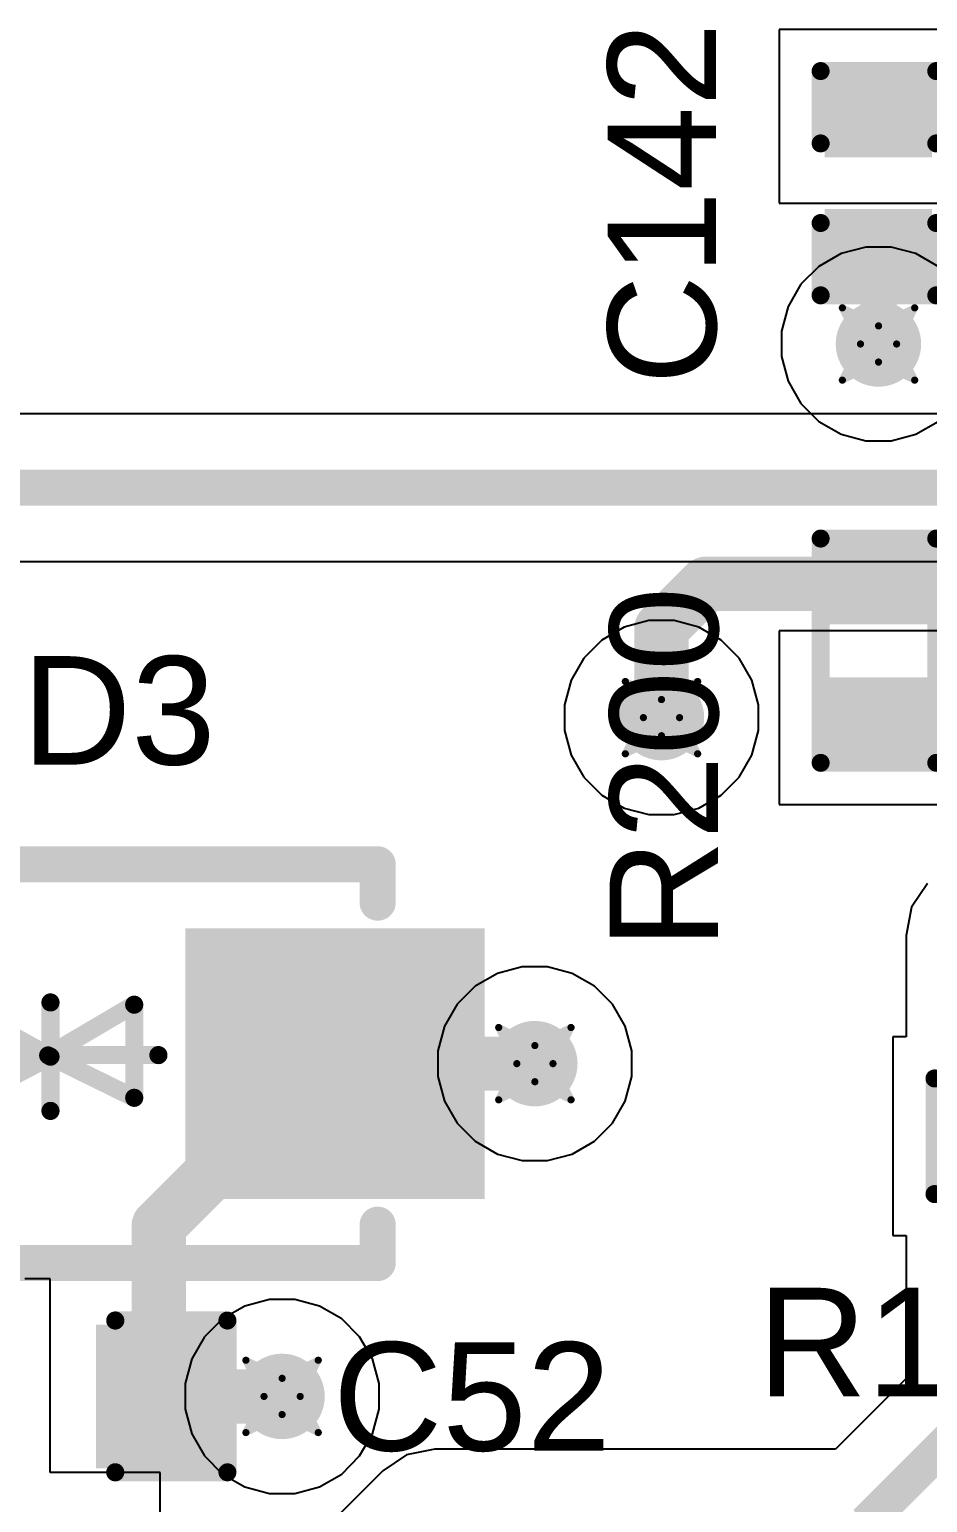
# Model space of a CAD drawing. Header units: inches. Extents: x -36 to 349, y -11 to 240.
# Drawn here: x 33.19 to 39.49, y 92.09 to 102.44 of the extents above; entities that cross this region are included whole.
import ezdxf

# ---------------------------------------------------------------- set-up
doc = ezdxf.new("R2010")
doc.units = ezdxf.units.IN
for name, color, linetype in [('Bottom Layer', 5, 'Continuous'), ('Drill Drawing', 1, 'Continuous'), ('Layer 1', 16, 'Continuous'), ('Layer 2', 76, 'Continuous'), ('Top Layer', 1, 'Continuous'), ('Top Overlay', 2, 'Continuous'), ('Top Paste', 8, 'Continuous'), ('Top Solder', 216, 'Continuous'), ('Via Holes', 16, 'Continuous')]:
    doc.layers.add(name, color=color, linetype=linetype)
doc.styles.add('Arial', font='', dxfattribs={"height": 0.2})
doc.styles.get('Arial').set_extended_font_data('Arial')

# ---------------------------------------------------------------- blocks, each defined once
blk = doc.blocks.new('R___0402_20')
at = {"layer": 'Top Layer'}
for points in [[(-0.699, -0.318), (-0.699, 0.318), (-0.241, 0.318), (-0.241, -0.318)], [(0.241, -0.318), (0.241, 0.318), (0.699, 0.318), (0.699, -0.318)]]:
    blk.add_hatch(color=1, dxfattribs=at).paths.add_polyline_path(points)
at = {"layer": 'Top Paste'}
for points in [[(-0.699, -0.318), (-0.699, 0.318), (-0.241, 0.318), (-0.241, -0.318)], [(0.241, -0.318), (0.241, 0.318), (0.699, 0.318), (0.699, -0.318)]]:
    blk.add_hatch(color=8, dxfattribs=at).paths.add_polyline_path(points)
at = {"layer": 'Top Solder'}
for points in [[(-0.754, -0.373), (-0.754, 0.373), (-0.186, 0.373), (-0.186, -0.373)], [(0.186, -0.373), (0.186, 0.373), (0.754, 0.373), (0.754, -0.373)]]:
    blk.add_hatch(color=216, dxfattribs=at).paths.add_polyline_path(points)
at = {"layer": 'Top Overlay'}
for points in [[(-0.787, 0.406, 0.127, 0.127, 0), (0.787, 0.406, 0.127, 0.127, 0)], [(-0.787, -0.406, 0.127, 0.127, 0), (-0.787, 0.406, 0.127, 0.127, 0)], [(0.787, -0.406, 0.127, 0.127, 0), (0.787, 0.406, 0.127, 0.127, 0)], [(-0.787, -0.406, 0.127, 0.127, 0), (0.787, -0.406, 0.127, 0.127, 0)], [(-0.813, -0.432, 0.00323, 0.00323, 0), (0.813, -0.432, 0.00323, 0.00323, 0)]]:
    blk.add_lwpolyline(points, format="xyseb", dxfattribs=at)
for points in [[(-0.819, 0.406, 0.0635, 0.0635, 1), (-0.756, 0.406, 0.0635, 0.0635, 1)], [(-0.819, 0.406, 0.0635, 0.0635, 1), (-0.756, 0.406, 0.0635, 0.0635, 1)], [(0.756, 0.406, 0.0635, 0.0635, 1), (0.819, 0.406, 0.0635, 0.0635, 1)], [(0.756, 0.406, 0.0635, 0.0635, 1), (0.819, 0.406, 0.0635, 0.0635, 1)], [(-0.819, -0.406, 0.0635, 0.0635, 1), (-0.756, -0.406, 0.0635, 0.0635, 1)], [(-0.819, -0.406, 0.0635, 0.0635, 1), (-0.756, -0.406, 0.0635, 0.0635, 1)], [(0.756, -0.406, 0.0635, 0.0635, 1), (0.819, -0.406, 0.0635, 0.0635, 1)], [(0.756, -0.406, 0.0635, 0.0635, 1), (0.819, -0.406, 0.0635, 0.0635, 1)], [(-0.814, -0.432, 0.00161, 0.00161, 1), (-0.812, -0.432, 0.00161, 0.00161, 1)], [(0.812, -0.432, 0.00161, 0.00161, 1), (0.814, -0.432, 0.00161, 0.00161, 1)]]:
    blk.add_lwpolyline(points, format="xyseb", close=True, dxfattribs=at)
blk = doc.blocks.new('SMA_B__D___________133')
at = {"layer": 'Top Layer'}
for points in [[(-3, 0.9), (-1, 0.9), (-1, -0.9), (-3, -0.9)], [(1, 0.9), (3, 0.9), (3, -0.9), (1, -0.9)]]:
    blk.add_hatch(color=1, dxfattribs=at).paths.add_polyline_path(points)
at = {"layer": 'Top Paste'}
for points in [[(-3, 0.9), (-1, 0.9), (-1, -0.9), (-3, -0.9)], [(1, 0.9), (3, 0.9), (3, -0.9), (1, -0.9)]]:
    blk.add_hatch(color=8, dxfattribs=at).paths.add_polyline_path(points)
at = {"layer": 'Top Solder'}
for points in [[(-3.051, 0.951), (-0.949, 0.951), (-0.949, -0.951), (-3.051, -0.951)], [(0.949, 0.951), (3.051, 0.951), (3.051, -0.951), (0.949, -0.951)]]:
    blk.add_hatch(color=216, dxfattribs=at).paths.add_polyline_path(points)
at = {"layer": 'Top Overlay'}
for points in [[(-2.3, 1.4, 0.254, 0.254, 0), (-2.3, 1.131, 0.254, 0.254, 0)], [(2.3, 1.4, 0.254, 0.254, 0), (-2.3, 1.4, 0.254, 0.254, 0)], [(2.3, 1.4, 0.254, 0.254, 0), (2.3, 1.131, 0.254, 0.254, 0)], [(-0.002, 0.332, 0.127, 0.127, 0), (-0.002, -0.049, 0.127, 0.127, 0)], [(0.57, 0.25, 0.127, 0.127, 0), (-0.002, -0.049, 0.127, 0.127, 0)], [(0.57, 0.25, 0.127, 0.127, 0), (0.57, -0.35, 0.127, 0.127, 0)], [(-0.59, 0.24, 0.127, 0.127, 0), (-0.59, -0.414, 0.127, 0.127, 0)], [(-0.002, -0.049, 0.127, 0.127, 0), (-0.59, 0.24, 0.127, 0.127, 0)], [(0.73, -0.06, 0.127, 0.127, 0), (-0.76, -0.06, 0.127, 0.127, 0)], [(0.015, -0.058, 0.127, 0.127, 0), (-0.59, -0.414, 0.127, 0.127, 0)], [(-0.002, -0.049, 0.127, 0.127, 0), (-0.002, -0.43, 0.127, 0.127, 0)], [(0.54, -0.35, 0.127, 0.127, 0), (0.015, -0.058, 0.127, 0.127, 0)], [(-2.3, -1.131, 0.254, 0.254, 0), (-2.3, -1.4, 0.254, 0.254, 0)], [(2.3, -1.131, 0.254, 0.254, 0), (2.3, -1.4, 0.254, 0.254, 0)], [(2.3, -1.4, 0.254, 0.254, 0), (-2.3, -1.4, 0.254, 0.254, 0)]]:
    blk.add_lwpolyline(points, format="xyseb", dxfattribs=at)
for points in [[(-2.363, 1.4, 0.127, 0.127, 1), (-2.236, 1.4, 0.127, 0.127, 1)], [(-2.363, 1.4, 0.127, 0.127, 1), (-2.236, 1.4, 0.127, 0.127, 1)], [(2.237, 1.4, 0.127, 0.127, 1), (2.364, 1.4, 0.127, 0.127, 1)], [(2.237, 1.4, 0.127, 0.127, 1), (2.364, 1.4, 0.127, 0.127, 1)], [(-2.363, 1.131, 0.127, 0.127, 1), (-2.236, 1.131, 0.127, 0.127, 1)], [(2.237, 1.131, 0.127, 0.127, 1), (2.364, 1.131, 0.127, 0.127, 1)], [(-0.034, 0.332, 0.0635, 0.0635, 1), (0.03, 0.332, 0.0635, 0.0635, 1)], [(0.538, 0.25, 0.0635, 0.0635, 1), (0.602, 0.25, 0.0635, 0.0635, 1)], [(0.538, 0.25, 0.0635, 0.0635, 1), (0.602, 0.25, 0.0635, 0.0635, 1)], [(-0.622, 0.24, 0.0635, 0.0635, 1), (-0.558, 0.24, 0.0635, 0.0635, 1)], [(-0.622, 0.24, 0.0635, 0.0635, 1), (-0.558, 0.24, 0.0635, 0.0635, 1)], [(-0.792, -0.06, 0.0635, 0.0635, 1), (-0.728, -0.06, 0.0635, 0.0635, 1)], [(-0.034, -0.049, 0.0635, 0.0635, 1), (0.03, -0.049, 0.0635, 0.0635, 1)], [(-0.034, -0.049, 0.0635, 0.0635, 1), (0.03, -0.049, 0.0635, 0.0635, 1)], [(-0.034, -0.049, 0.0635, 0.0635, 1), (0.03, -0.049, 0.0635, 0.0635, 1)], [(-0.034, -0.049, 0.0635, 0.0635, 1), (0.03, -0.049, 0.0635, 0.0635, 1)], [(-0.017, -0.058, 0.0635, 0.0635, 1), (0.046, -0.058, 0.0635, 0.0635, 1)], [(-0.017, -0.058, 0.0635, 0.0635, 1), (0.046, -0.058, 0.0635, 0.0635, 1)], [(0.698, -0.06, 0.0635, 0.0635, 1), (0.762, -0.06, 0.0635, 0.0635, 1)], [(0.508, -0.35, 0.0635, 0.0635, 1), (0.572, -0.35, 0.0635, 0.0635, 1)], [(0.538, -0.35, 0.0635, 0.0635, 1), (0.602, -0.35, 0.0635, 0.0635, 1)], [(-0.622, -0.414, 0.0635, 0.0635, 1), (-0.558, -0.414, 0.0635, 0.0635, 1)], [(-0.622, -0.414, 0.0635, 0.0635, 1), (-0.558, -0.414, 0.0635, 0.0635, 1)], [(-0.034, -0.43, 0.0635, 0.0635, 1), (0.03, -0.43, 0.0635, 0.0635, 1)], [(-2.363, -1.131, 0.127, 0.127, 1), (-2.236, -1.131, 0.127, 0.127, 1)], [(2.237, -1.131, 0.127, 0.127, 1), (2.364, -1.131, 0.127, 0.127, 1)], [(-2.363, -1.4, 0.127, 0.127, 1), (-2.236, -1.4, 0.127, 0.127, 1)], [(-2.363, -1.4, 0.127, 0.127, 1), (-2.236, -1.4, 0.127, 0.127, 1)], [(2.237, -1.4, 0.127, 0.127, 1), (2.364, -1.4, 0.127, 0.127, 1)], [(2.237, -1.4, 0.127, 0.127, 1), (2.364, -1.4, 0.127, 0.127, 1)]]:
    blk.add_lwpolyline(points, format="xyseb", close=True, dxfattribs=at)
blk = doc.blocks.new('C___0603_135')
at = {"layer": 'Top Layer'}
for points in [[(-0.381, 0.445), (-0.381, -0.445), (-1.143, -0.445), (-1.143, 0.445)], [(1.143, 0.445), (1.143, -0.445), (0.381, -0.445), (0.381, 0.445)]]:
    blk.add_hatch(color=1, dxfattribs=at).paths.add_polyline_path(points)
at = {"layer": 'Top Paste'}
for points in [[(-0.381, 0.445), (-0.381, -0.445), (-1.143, -0.445), (-1.143, 0.445)], [(1.143, 0.445), (1.143, -0.445), (0.381, -0.445), (0.381, 0.445)]]:
    blk.add_hatch(color=8, dxfattribs=at).paths.add_polyline_path(points)
at = {"layer": 'Top Solder'}
for points in [[(-0.321, 0.504), (-0.321, -0.504), (-1.203, -0.504), (-1.203, 0.504)], [(1.203, 0.504), (1.203, -0.504), (0.321, -0.504), (0.321, 0.504)]]:
    blk.add_hatch(color=216, dxfattribs=at).paths.add_polyline_path(points)
at = {"layer": 'Top Overlay'}
for points in [[(-1.245, 0.533, 0.127, 0.127, 0), (-1.245, -0.533, 0.127, 0.127, 0)], [(-0.457, 0.533, 0.127, 0.127, 0), (-1.245, 0.533, 0.127, 0.127, 0)], [(1.245, 0.533, 0.127, 0.127, 0), (0.457, 0.533, 0.127, 0.127, 0)], [(1.245, 0.533, 0.127, 0.127, 0), (1.245, -0.533, 0.127, 0.127, 0)], [(-0.457, -0.533, 0.127, 0.127, 0), (-1.245, -0.533, 0.127, 0.127, 0)], [(1.245, -0.533, 0.127, 0.127, 0), (0.457, -0.533, 0.127, 0.127, 0)]]:
    blk.add_lwpolyline(points, format="xyseb", dxfattribs=at)
for points in [[(-1.276, 0.533, 0.0635, 0.0635, 1), (-1.213, 0.533, 0.0635, 0.0635, 1)], [(-1.276, 0.533, 0.0635, 0.0635, 1), (-1.213, 0.533, 0.0635, 0.0635, 1)], [(-0.489, 0.533, 0.0635, 0.0635, 1), (-0.425, 0.533, 0.0635, 0.0635, 1)], [(0.425, 0.533, 0.0635, 0.0635, 1), (0.489, 0.533, 0.0635, 0.0635, 1)], [(1.213, 0.533, 0.0635, 0.0635, 1), (1.276, 0.533, 0.0635, 0.0635, 1)], [(1.213, 0.533, 0.0635, 0.0635, 1), (1.276, 0.533, 0.0635, 0.0635, 1)], [(-1.276, -0.533, 0.0635, 0.0635, 1), (-1.213, -0.533, 0.0635, 0.0635, 1)], [(-1.276, -0.533, 0.0635, 0.0635, 1), (-1.213, -0.533, 0.0635, 0.0635, 1)], [(-0.489, -0.533, 0.0635, 0.0635, 1), (-0.425, -0.533, 0.0635, 0.0635, 1)], [(0.425, -0.533, 0.0635, 0.0635, 1), (0.489, -0.533, 0.0635, 0.0635, 1)], [(1.213, -0.533, 0.0635, 0.0635, 1), (1.276, -0.533, 0.0635, 0.0635, 1)], [(1.213, -0.533, 0.0635, 0.0635, 1), (1.276, -0.533, 0.0635, 0.0635, 1)]]:
    blk.add_lwpolyline(points, format="xyseb", close=True, dxfattribs=at)
blk = doc.blocks.new('R___0402_193')
at = {"layer": 'Top Layer'}
for points in [[(-0.698, -0.317), (-0.698, 0.318), (-0.241, 0.318), (-0.241, -0.317)], [(0.241, -0.317), (0.241, 0.318), (0.699, 0.318), (0.699, -0.317)]]:
    blk.add_hatch(color=1, dxfattribs=at).paths.add_polyline_path(points)
at = {"layer": 'Top Paste'}
for points in [[(-0.698, -0.317), (-0.698, 0.318), (-0.241, 0.318), (-0.241, -0.317)], [(0.241, -0.317), (0.241, 0.318), (0.699, 0.318), (0.699, -0.317)]]:
    blk.add_hatch(color=8, dxfattribs=at).paths.add_polyline_path(points)
at = {"layer": 'Top Solder'}
for points in [[(-0.753, -0.372), (-0.753, 0.373), (-0.186, 0.373), (-0.186, -0.372)], [(0.186, -0.372), (0.186, 0.373), (0.754, 0.373), (0.754, -0.372)]]:
    blk.add_hatch(color=216, dxfattribs=at).paths.add_polyline_path(points)
at = {"layer": 'Top Overlay'}
for points in [[(-0.787, 0.406, 0.127, 0.127, 0), (-0.787, -0.406, 0.127, 0.127, 0)], [(-0.787, 0.406, 0.127, 0.127, 0), (0.787, 0.406, 0.127, 0.127, 0)], [(0.787, 0.406, 0.127, 0.127, 0), (0.787, -0.406, 0.127, 0.127, 0)], [(-0.787, -0.406, 0.127, 0.127, 0), (0.787, -0.406, 0.127, 0.127, 0)], [(-0.813, -0.432, 0.00323, 0.00323, 0), (0.813, -0.432, 0.00323, 0.00323, 0)]]:
    blk.add_lwpolyline(points, format="xyseb", dxfattribs=at)
for points in [[(-0.819, 0.406, 0.0635, 0.0635, 1), (-0.756, 0.406, 0.0635, 0.0635, 1)], [(-0.819, 0.406, 0.0635, 0.0635, 1), (-0.756, 0.406, 0.0635, 0.0635, 1)], [(0.756, 0.406, 0.0635, 0.0635, 1), (0.819, 0.406, 0.0635, 0.0635, 1)], [(0.756, 0.406, 0.0635, 0.0635, 1), (0.819, 0.406, 0.0635, 0.0635, 1)], [(-0.819, -0.406, 0.0635, 0.0635, 1), (-0.756, -0.406, 0.0635, 0.0635, 1)], [(-0.819, -0.406, 0.0635, 0.0635, 1), (-0.756, -0.406, 0.0635, 0.0635, 1)], [(0.756, -0.406, 0.0635, 0.0635, 1), (0.819, -0.406, 0.0635, 0.0635, 1)], [(0.756, -0.406, 0.0635, 0.0635, 1), (0.819, -0.406, 0.0635, 0.0635, 1)], [(-0.814, -0.432, 0.00161, 0.00161, 1), (-0.812, -0.432, 0.00161, 0.00161, 1)], [(0.812, -0.432, 0.00161, 0.00161, 1), (0.814, -0.432, 0.00161, 0.00161, 1)]]:
    blk.add_lwpolyline(points, format="xyseb", close=True, dxfattribs=at)
blk = doc.blocks.new('C___0402_403')
at = {"layer": 'Top Layer'}
for points in [[(-0.698, -0.317), (-0.698, 0.318), (-0.241, 0.318), (-0.241, -0.317)], [(0.241, -0.317), (0.241, 0.318), (0.699, 0.318), (0.699, -0.317)]]:
    blk.add_hatch(color=1, dxfattribs=at).paths.add_polyline_path(points)
at = {"layer": 'Top Paste'}
for points in [[(-0.698, -0.317), (-0.698, 0.318), (-0.241, 0.318), (-0.241, -0.317)], [(0.241, -0.317), (0.241, 0.318), (0.699, 0.318), (0.699, -0.317)]]:
    blk.add_hatch(color=8, dxfattribs=at).paths.add_polyline_path(points)
at = {"layer": 'Top Solder'}
for points in [[(-0.758, -0.377), (-0.758, 0.378), (-0.181, 0.378), (-0.181, -0.377)], [(0.181, -0.377), (0.181, 0.378), (0.759, 0.378), (0.759, -0.377)]]:
    blk.add_hatch(color=216, dxfattribs=at).paths.add_polyline_path(points)
at = {"layer": 'Top Overlay'}
for points in [[(-0.787, 0.406, 0.127, 0.127, 0), (-0.279, 0.406, 0.127, 0.127, 0)], [(-0.787, 0.406, 0.127, 0.127, 0), (-0.787, -0.406, 0.127, 0.127, 0)], [(0.279, 0.406, 0.127, 0.127, 0), (0.787, 0.406, 0.127, 0.127, 0)], [(0.787, 0.406, 0.127, 0.127, 0), (0.787, -0.406, 0.127, 0.127, 0)], [(-0.787, -0.406, 0.127, 0.127, 0), (-0.279, -0.406, 0.127, 0.127, 0)], [(0.279, -0.406, 0.127, 0.127, 0), (0.787, -0.406, 0.127, 0.127, 0)]]:
    blk.add_lwpolyline(points, format="xyseb", dxfattribs=at)
for points in [[(-0.819, 0.406, 0.0635, 0.0635, 1), (-0.756, 0.406, 0.0635, 0.0635, 1)], [(-0.819, 0.406, 0.0635, 0.0635, 1), (-0.756, 0.406, 0.0635, 0.0635, 1)], [(-0.311, 0.406, 0.0635, 0.0635, 1), (-0.248, 0.406, 0.0635, 0.0635, 1)], [(0.248, 0.406, 0.0635, 0.0635, 1), (0.311, 0.406, 0.0635, 0.0635, 1)], [(0.756, 0.406, 0.0635, 0.0635, 1), (0.819, 0.406, 0.0635, 0.0635, 1)], [(0.756, 0.406, 0.0635, 0.0635, 1), (0.819, 0.406, 0.0635, 0.0635, 1)], [(-0.819, -0.406, 0.0635, 0.0635, 1), (-0.756, -0.406, 0.0635, 0.0635, 1)], [(-0.819, -0.406, 0.0635, 0.0635, 1), (-0.756, -0.406, 0.0635, 0.0635, 1)], [(-0.311, -0.406, 0.0635, 0.0635, 1), (-0.248, -0.406, 0.0635, 0.0635, 1)], [(0.248, -0.406, 0.0635, 0.0635, 1), (0.311, -0.406, 0.0635, 0.0635, 1)], [(0.756, -0.406, 0.0635, 0.0635, 1), (0.819, -0.406, 0.0635, 0.0635, 1)], [(0.756, -0.406, 0.0635, 0.0635, 1), (0.819, -0.406, 0.0635, 0.0635, 1)]]:
    blk.add_lwpolyline(points, format="xyseb", close=True, dxfattribs=at)

msp = doc.modelspace()

# ---------------------------------------------------------------- hatches: boundary and pattern name
at = {"layer": 'Bottom Layer'}
h = msp.add_hatch(color=5, dxfattribs=at)
edge = h.paths.add_edge_path()
edge.add_arc((39.15, 100.228), 0.3, 0, 360)
h = msp.add_hatch(color=5, dxfattribs=at)
edge = h.paths.add_edge_path()
edge.add_arc((37.626, 97.604), 0.3, 0, 360)
h = msp.add_hatch(color=5, dxfattribs=at)
edge = h.paths.add_edge_path()
edge.add_arc((36.737, 95.174), 0.3, 0, 360)
h = msp.add_hatch(color=5, dxfattribs=at)
edge = h.paths.add_edge_path()
edge.add_arc((34.962, 92.837), 0.3, 0, 360)
at = {"layer": 'Layer 1'}
h = msp.add_hatch(color=16, dxfattribs=at)
edge = h.paths.add_edge_path()
edge.add_arc((39.15, 100.228), 0.3, 0, 360)
h = msp.add_hatch(color=16, dxfattribs=at)
edge = h.paths.add_edge_path()
edge.add_arc((37.626, 97.604), 0.3, 0, 360)
h = msp.add_hatch(color=16, dxfattribs=at)
edge = h.paths.add_edge_path()
edge.add_arc((36.737, 95.174), 0.3, 0, 360)
h = msp.add_hatch(color=16, dxfattribs=at)
edge = h.paths.add_edge_path()
edge.add_arc((34.962, 92.837), 0.3, 0, 360)
at = {"layer": 'Layer 2'}
h = msp.add_hatch(color=76, dxfattribs=at)
edge = h.paths.add_edge_path()
edge.add_arc((39.15, 100.228), 0.3, 0, 360)
h = msp.add_hatch(color=76, dxfattribs=at)
edge = h.paths.add_edge_path()
edge.add_arc((37.626, 97.604), 0.3, 0, 360)
h = msp.add_hatch(color=76, dxfattribs=at)
edge = h.paths.add_edge_path()
edge.add_arc((36.737, 95.174), 0.3, 0, 360)
h = msp.add_hatch(color=76, dxfattribs=at)
edge = h.paths.add_edge_path()
edge.add_arc((34.962, 92.837), 0.3, 0, 360)
at = {"layer": 'Top Layer'}
h = msp.add_hatch(color=1, dxfattribs=at)
edge = h.paths.add_edge_path()
edge.add_arc((39.15, 100.228), 0.3, 0, 360)
h = msp.add_hatch(color=1, dxfattribs=at)
edge = h.paths.add_edge_path()
edge.add_arc((37.626, 97.604), 0.3, 0, 360)
h = msp.add_hatch(color=1, dxfattribs=at)
edge = h.paths.add_edge_path()
edge.add_arc((36.737, 95.174), 0.3, 0, 360)
h = msp.add_hatch(color=1, dxfattribs=at)
edge = h.paths.add_edge_path()
edge.add_arc((34.962, 92.837), 0.3, 0, 360)
at = {"layer": 'Via Holes'}
h = msp.add_hatch(color=7, dxfattribs=at)
edge = h.paths.add_edge_path()
edge.add_arc((39.15, 100.228), 0.15, 0, 360)
h = msp.add_hatch(color=7, dxfattribs=at)
edge = h.paths.add_edge_path()
edge.add_arc((37.626, 97.604), 0.15, 0, 360)
h = msp.add_hatch(color=7, dxfattribs=at)
edge = h.paths.add_edge_path()
edge.add_arc((36.737, 95.174), 0.15, 0, 360)
h = msp.add_hatch(color=7, dxfattribs=at)
edge = h.paths.add_edge_path()
edge.add_arc((34.962, 92.837), 0.15, 0, 360)

# ---------------------------------------------------------------- linework, layer by layer
at = {"layer": 'Drill Drawing'}
for points in [[(38.896, 100.482, 0.0508, 0.0508, 0), (39.15, 100.355, 0.0508, 0.0508, 0)], [(38.896, 100.482, 0.0508, 0.0508, 0), (39.023, 100.228, 0.0508, 0.0508, 0)], [(39.15, 100.355, 0.0508, 0.0508, 0), (39.404, 100.482, 0.0508, 0.0508, 0)], [(39.277, 100.228, 0.0508, 0.0508, 0), (39.404, 100.482, 0.0508, 0.0508, 0)], [(38.896, 99.974, 0.0508, 0.0508, 0), (39.023, 100.228, 0.0508, 0.0508, 0)], [(39.277, 100.228, 0.0508, 0.0508, 0), (39.404, 99.974, 0.0508, 0.0508, 0)], [(38.896, 99.974, 0.0508, 0.0508, 0), (39.15, 100.101, 0.0508, 0.0508, 0)], [(39.15, 100.101, 0.0508, 0.0508, 0), (39.404, 99.974, 0.0508, 0.0508, 0)], [(37.372, 97.858, 0.0508, 0.0508, 0), (37.626, 97.731, 0.0508, 0.0508, 0)], [(37.372, 97.858, 0.0508, 0.0508, 0), (37.499, 97.604, 0.0508, 0.0508, 0)], [(37.626, 97.731, 0.0508, 0.0508, 0), (37.88, 97.858, 0.0508, 0.0508, 0)], [(37.753, 97.604, 0.0508, 0.0508, 0), (37.88, 97.858, 0.0508, 0.0508, 0)], [(37.372, 97.35, 0.0508, 0.0508, 0), (37.499, 97.604, 0.0508, 0.0508, 0)], [(37.753, 97.604, 0.0508, 0.0508, 0), (37.88, 97.35, 0.0508, 0.0508, 0)], [(37.372, 97.35, 0.0508, 0.0508, 0), (37.626, 97.477, 0.0508, 0.0508, 0)], [(37.626, 97.477, 0.0508, 0.0508, 0), (37.88, 97.35, 0.0508, 0.0508, 0)], [(36.483, 95.428, 0.0508, 0.0508, 0), (36.737, 95.301, 0.0508, 0.0508, 0)], [(36.483, 95.428, 0.0508, 0.0508, 0), (36.61, 95.174, 0.0508, 0.0508, 0)], [(36.737, 95.301, 0.0508, 0.0508, 0), (36.991, 95.428, 0.0508, 0.0508, 0)], [(36.864, 95.174, 0.0508, 0.0508, 0), (36.991, 95.428, 0.0508, 0.0508, 0)], [(36.483, 94.92, 0.0508, 0.0508, 0), (36.61, 95.174, 0.0508, 0.0508, 0)], [(36.864, 95.174, 0.0508, 0.0508, 0), (36.991, 94.92, 0.0508, 0.0508, 0)], [(36.483, 94.92, 0.0508, 0.0508, 0), (36.737, 95.047, 0.0508, 0.0508, 0)], [(36.737, 95.047, 0.0508, 0.0508, 0), (36.991, 94.92, 0.0508, 0.0508, 0)], [(34.708, 93.091, 0.0508, 0.0508, 0), (34.962, 92.964, 0.0508, 0.0508, 0)], [(34.708, 93.091, 0.0508, 0.0508, 0), (34.835, 92.837, 0.0508, 0.0508, 0)], [(34.962, 92.964, 0.0508, 0.0508, 0), (35.216, 93.091, 0.0508, 0.0508, 0)], [(35.089, 92.837, 0.0508, 0.0508, 0), (35.216, 93.091, 0.0508, 0.0508, 0)], [(34.708, 92.583, 0.0508, 0.0508, 0), (34.835, 92.837, 0.0508, 0.0508, 0)], [(35.089, 92.837, 0.0508, 0.0508, 0), (35.216, 92.583, 0.0508, 0.0508, 0)], [(34.708, 92.583, 0.0508, 0.0508, 0), (34.962, 92.71, 0.0508, 0.0508, 0)], [(34.962, 92.71, 0.0508, 0.0508, 0), (35.216, 92.583, 0.0508, 0.0508, 0)]]:
    msp.add_lwpolyline(points, format="xyseb", dxfattribs=at)
for points in [[(38.884, 100.482, 0.0254, 0.0254, 1), (38.909, 100.482, 0.0254, 0.0254, 1)], [(38.884, 100.482, 0.0254, 0.0254, 1), (38.909, 100.482, 0.0254, 0.0254, 1)], [(39.392, 100.482, 0.0254, 0.0254, 1), (39.417, 100.482, 0.0254, 0.0254, 1)], [(39.392, 100.482, 0.0254, 0.0254, 1), (39.417, 100.482, 0.0254, 0.0254, 1)], [(39.138, 100.355, 0.0254, 0.0254, 1), (39.163, 100.355, 0.0254, 0.0254, 1)], [(39.138, 100.355, 0.0254, 0.0254, 1), (39.163, 100.355, 0.0254, 0.0254, 1)], [(39.011, 100.228, 0.0254, 0.0254, 1), (39.036, 100.228, 0.0254, 0.0254, 1)], [(39.011, 100.228, 0.0254, 0.0254, 1), (39.036, 100.228, 0.0254, 0.0254, 1)], [(39.265, 100.228, 0.0254, 0.0254, 1), (39.29, 100.228, 0.0254, 0.0254, 1)], [(39.265, 100.228, 0.0254, 0.0254, 1), (39.29, 100.228, 0.0254, 0.0254, 1)], [(39.138, 100.101, 0.0254, 0.0254, 1), (39.163, 100.101, 0.0254, 0.0254, 1)], [(39.138, 100.101, 0.0254, 0.0254, 1), (39.163, 100.101, 0.0254, 0.0254, 1)], [(38.884, 99.974, 0.0254, 0.0254, 1), (38.909, 99.974, 0.0254, 0.0254, 1)], [(38.884, 99.974, 0.0254, 0.0254, 1), (38.909, 99.974, 0.0254, 0.0254, 1)], [(39.392, 99.974, 0.0254, 0.0254, 1), (39.417, 99.974, 0.0254, 0.0254, 1)], [(39.392, 99.974, 0.0254, 0.0254, 1), (39.417, 99.974, 0.0254, 0.0254, 1)], [(37.36, 97.858, 0.0254, 0.0254, 1), (37.385, 97.858, 0.0254, 0.0254, 1)], [(37.36, 97.858, 0.0254, 0.0254, 1), (37.385, 97.858, 0.0254, 0.0254, 1)], [(37.868, 97.858, 0.0254, 0.0254, 1), (37.893, 97.858, 0.0254, 0.0254, 1)], [(37.868, 97.858, 0.0254, 0.0254, 1), (37.893, 97.858, 0.0254, 0.0254, 1)], [(37.614, 97.731, 0.0254, 0.0254, 1), (37.639, 97.731, 0.0254, 0.0254, 1)], [(37.614, 97.731, 0.0254, 0.0254, 1), (37.639, 97.731, 0.0254, 0.0254, 1)], [(37.487, 97.604, 0.0254, 0.0254, 1), (37.512, 97.604, 0.0254, 0.0254, 1)], [(37.487, 97.604, 0.0254, 0.0254, 1), (37.512, 97.604, 0.0254, 0.0254, 1)], [(37.741, 97.604, 0.0254, 0.0254, 1), (37.766, 97.604, 0.0254, 0.0254, 1)], [(37.741, 97.604, 0.0254, 0.0254, 1), (37.766, 97.604, 0.0254, 0.0254, 1)], [(37.614, 97.477, 0.0254, 0.0254, 1), (37.639, 97.477, 0.0254, 0.0254, 1)], [(37.614, 97.477, 0.0254, 0.0254, 1), (37.639, 97.477, 0.0254, 0.0254, 1)], [(37.36, 97.35, 0.0254, 0.0254, 1), (37.385, 97.35, 0.0254, 0.0254, 1)], [(37.36, 97.35, 0.0254, 0.0254, 1), (37.385, 97.35, 0.0254, 0.0254, 1)], [(37.868, 97.35, 0.0254, 0.0254, 1), (37.893, 97.35, 0.0254, 0.0254, 1)], [(37.868, 97.35, 0.0254, 0.0254, 1), (37.893, 97.35, 0.0254, 0.0254, 1)], [(36.471, 95.428, 0.0254, 0.0254, 1), (36.496, 95.428, 0.0254, 0.0254, 1)], [(36.471, 95.428, 0.0254, 0.0254, 1), (36.496, 95.428, 0.0254, 0.0254, 1)], [(36.979, 95.428, 0.0254, 0.0254, 1), (37.004, 95.428, 0.0254, 0.0254, 1)], [(36.979, 95.428, 0.0254, 0.0254, 1), (37.004, 95.428, 0.0254, 0.0254, 1)], [(36.725, 95.301, 0.0254, 0.0254, 1), (36.75, 95.301, 0.0254, 0.0254, 1)], [(36.725, 95.301, 0.0254, 0.0254, 1), (36.75, 95.301, 0.0254, 0.0254, 1)], [(36.598, 95.174, 0.0254, 0.0254, 1), (36.623, 95.174, 0.0254, 0.0254, 1)], [(36.598, 95.174, 0.0254, 0.0254, 1), (36.623, 95.174, 0.0254, 0.0254, 1)], [(36.852, 95.174, 0.0254, 0.0254, 1), (36.877, 95.174, 0.0254, 0.0254, 1)], [(36.852, 95.174, 0.0254, 0.0254, 1), (36.877, 95.174, 0.0254, 0.0254, 1)], [(36.725, 95.047, 0.0254, 0.0254, 1), (36.75, 95.047, 0.0254, 0.0254, 1)], [(36.725, 95.047, 0.0254, 0.0254, 1), (36.75, 95.047, 0.0254, 0.0254, 1)], [(36.471, 94.92, 0.0254, 0.0254, 1), (36.496, 94.92, 0.0254, 0.0254, 1)], [(36.471, 94.92, 0.0254, 0.0254, 1), (36.496, 94.92, 0.0254, 0.0254, 1)], [(36.979, 94.92, 0.0254, 0.0254, 1), (37.004, 94.92, 0.0254, 0.0254, 1)], [(36.979, 94.92, 0.0254, 0.0254, 1), (37.004, 94.92, 0.0254, 0.0254, 1)], [(34.696, 93.091, 0.0254, 0.0254, 1), (34.721, 93.091, 0.0254, 0.0254, 1)], [(34.696, 93.091, 0.0254, 0.0254, 1), (34.721, 93.091, 0.0254, 0.0254, 1)], [(35.204, 93.091, 0.0254, 0.0254, 1), (35.229, 93.091, 0.0254, 0.0254, 1)], [(35.204, 93.091, 0.0254, 0.0254, 1), (35.229, 93.091, 0.0254, 0.0254, 1)], [(34.95, 92.964, 0.0254, 0.0254, 1), (34.975, 92.964, 0.0254, 0.0254, 1)], [(34.95, 92.964, 0.0254, 0.0254, 1), (34.975, 92.964, 0.0254, 0.0254, 1)], [(34.823, 92.837, 0.0254, 0.0254, 1), (34.848, 92.837, 0.0254, 0.0254, 1)], [(34.823, 92.837, 0.0254, 0.0254, 1), (34.848, 92.837, 0.0254, 0.0254, 1)], [(35.077, 92.837, 0.0254, 0.0254, 1), (35.102, 92.837, 0.0254, 0.0254, 1)], [(35.077, 92.837, 0.0254, 0.0254, 1), (35.102, 92.837, 0.0254, 0.0254, 1)], [(34.95, 92.71, 0.0254, 0.0254, 1), (34.975, 92.71, 0.0254, 0.0254, 1)], [(34.95, 92.71, 0.0254, 0.0254, 1), (34.975, 92.71, 0.0254, 0.0254, 1)], [(34.696, 92.583, 0.0254, 0.0254, 1), (34.721, 92.583, 0.0254, 0.0254, 1)], [(34.696, 92.583, 0.0254, 0.0254, 1), (34.721, 92.583, 0.0254, 0.0254, 1)], [(35.204, 92.583, 0.0254, 0.0254, 1), (35.229, 92.583, 0.0254, 0.0254, 1)], [(35.204, 92.583, 0.0254, 0.0254, 1), (35.229, 92.583, 0.0254, 0.0254, 1)]]:
    msp.add_lwpolyline(points, format="xyseb", close=True, dxfattribs=at)
at = {"layer": 'Layer 2'}
for p, q in [((39.061, 100.909), (38.888, 100.863)), ((39.24, 100.909), (39.061, 100.909)), ((39.413, 100.863), (39.24, 100.909)), ((38.732, 100.773), (38.605, 100.647)), ((38.888, 100.863), (38.732, 100.773)), ((39.569, 100.773), (39.413, 100.863)), ((38.605, 100.647), (38.516, 100.491)), ((38.516, 100.491), (38.469, 100.318)), ((38.469, 100.318), (38.469, 100.139)), ((38.469, 100.139), (38.516, 99.966)), ((38.516, 99.966), (38.605, 99.81)), ((38.605, 99.81), (38.732, 99.683)), ((38.732, 99.683), (38.888, 99.594)), ((39.413, 99.594), (39.569, 99.683)), ((38.888, 99.594), (39.061, 99.547)), ((39.061, 99.547), (39.24, 99.547)), ((39.24, 99.547), (39.413, 99.594)), ((37.537, 98.285), (37.364, 98.239)), ((37.716, 98.285), (37.537, 98.285)), ((37.889, 98.239), (37.716, 98.285)), ((37.364, 98.239), (37.208, 98.149)), ((38.045, 98.149), (37.889, 98.239)), ((37.208, 98.149), (37.081, 98.022)), ((38.171, 98.022), (38.045, 98.149)), ((37.081, 98.022), (36.992, 97.867)), ((38.261, 97.867), (38.171, 98.022)), ((36.992, 97.867), (36.945, 97.694)), ((38.307, 97.694), (38.261, 97.867)), ((36.945, 97.694), (36.945, 97.514)), ((38.307, 97.514), (38.307, 97.694)), ((36.945, 97.514), (36.992, 97.341)), ((38.261, 97.341), (38.307, 97.514)), ((36.992, 97.341), (37.081, 97.186)), ((38.171, 97.186), (38.261, 97.341)), ((37.081, 97.186), (37.208, 97.059)), ((38.045, 97.059), (38.171, 97.186)), ((37.208, 97.059), (37.364, 96.969)), ((37.889, 96.969), (38.045, 97.059)), ((37.364, 96.969), (37.537, 96.923)), ((37.716, 96.923), (37.889, 96.969)), ((37.537, 96.923), (37.716, 96.923)), ((36.475, 95.808), (36.319, 95.719)), ((36.648, 95.855), (36.475, 95.808)), ((36.827, 95.855), (36.648, 95.855)), ((37, 95.808), (36.827, 95.855)), ((37.156, 95.719), (37, 95.808)), ((36.319, 95.719), (36.192, 95.592)), ((37.282, 95.592), (37.156, 95.719)), ((36.192, 95.592), (36.103, 95.437)), ((37.372, 95.437), (37.282, 95.592)), ((36.103, 95.437), (36.056, 95.263)), ((37.418, 95.263), (37.372, 95.437)), ((36.056, 95.263), (36.056, 95.084)), ((37.418, 95.084), (37.418, 95.263)), ((36.056, 95.084), (36.103, 94.911)), ((37.372, 94.911), (37.418, 95.084)), ((36.103, 94.911), (36.192, 94.756)), ((37.282, 94.756), (37.372, 94.911)), ((36.192, 94.756), (36.319, 94.629)), ((37.156, 94.629), (37.282, 94.756)), ((36.319, 94.629), (36.475, 94.539)), ((37, 94.539), (37.156, 94.629)), ((36.475, 94.539), (36.648, 94.493)), ((36.648, 94.493), (36.827, 94.493)), ((36.827, 94.493), (37, 94.539)), ((34.7, 93.472), (34.544, 93.382)), ((34.873, 93.518), (34.7, 93.472)), ((35.052, 93.518), (34.873, 93.518)), ((35.225, 93.472), (35.052, 93.518)), ((35.381, 93.382), (35.225, 93.472)), ((34.544, 93.382), (34.417, 93.255)), ((35.507, 93.255), (35.381, 93.382)), ((34.417, 93.255), (34.328, 93.1)), ((35.597, 93.1), (35.507, 93.255)), ((34.328, 93.1), (34.281, 92.927)), ((35.643, 92.927), (35.597, 93.1)), ((34.281, 92.927), (34.281, 92.747)), ((35.643, 92.747), (35.643, 92.927)), ((34.281, 92.747), (34.328, 92.574)), ((35.597, 92.574), (35.643, 92.747)), ((34.328, 92.574), (34.417, 92.419)), ((35.507, 92.419), (35.597, 92.574)), ((34.417, 92.419), (34.544, 92.292)), ((35.381, 92.292), (35.507, 92.419)), ((34.544, 92.292), (34.7, 92.202)), ((35.225, 92.202), (35.381, 92.292)), ((34.7, 92.202), (34.873, 92.156)), ((35.052, 92.156), (35.225, 92.202)), ((34.873, 92.156), (35.052, 92.156))]:
    msp.add_line(p, q, dxfattribs=at)
at = {"layer": 'Top Layer'}
for p, q in [((39.849, 102.437), (38.452, 102.437)), ((38.452, 102.437), (38.452, 101.218)), ((38.452, 101.218), (39.849, 101.218)), ((46.271, 99.737), (28.749, 99.737)), ((28.963, 98.701), (46.057, 98.701)), ((39.849, 98.214), (38.452, 98.214)), ((38.452, 98.214), (38.452, 96.994)), ((38.452, 96.994), (39.849, 96.994)), ((39.495, 96.44), (39.383, 96.272)), ((39.383, 96.272), (39.344, 96.074)), ((39.344, 96.074), (39.344, 95.363)), ((39.344, 95.363), (39.252, 95.363)), ((39.252, 95.363), (39.252, 93.966)), ((39.252, 93.966), (39.344, 93.966)), ((39.344, 93.966), (39.344, 92.962)), ((33.334, 93.662), (33.155, 93.662)), ((33.334, 92.302), (33.334, 93.662)), ((39.344, 92.962), (38.848, 92.466)), ((35.837, 92.427), (35.669, 92.315)), ((36.036, 92.466), (35.837, 92.427)), ((38.848, 92.466), (36.036, 92.466)), ((36.036, 92.466), (36.036, 92.466)), ((34.106, 92.302), (33.334, 92.302)), ((34.106, 91.609), (34.106, 92.302)), ((35.669, 92.315), (34.613, 91.258)), ((35.669, 92.315), (35.669, 92.315))]:
    msp.add_line(p, q, dxfattribs=at)
for points in [[(39.15, 101.827, 0.381, 0.381, 0), (40.801, 101.827, 0.381, 0.381, 0)], [(39.15, 100.228, 0.254, 0.254, 0), (39.15, 100.887, 0.254, 0.254, 0)], [(28.749, 99.219, 0.254, 0.254, 0), (46.271, 99.219, 0.254, 0.254, 0)], [(37.626, 98.23, 0.381, 0.381, 0), (37.94, 98.544, 0.381, 0.381, 0)], [(37.94, 98.544, 0.381, 0.381, 0), (39.15, 98.544, 0.381, 0.381, 0)], [(37.626, 97.604, 0.381, 0.381, 0), (37.626, 98.23, 0.381, 0.381, 0)], [(39.15, 97.604, 0.254, 0.254, 0), (41.826, 97.604, 0.254, 0.254, 0)], [(34.096, 94.036, 0.381, 0.381, 0), (35.234, 95.174, 0.381, 0.381, 0)], [(35.234, 95.174, 0.381, 0.381, 0), (35.334, 95.174, 0.381, 0.381, 0)], [(35.334, 95.174, 0.381, 0.381, 0), (36.737, 95.174, 0.381, 0.381, 0)], [(34.096, 92.837, 0.381, 0.381, 0), (34.096, 94.036, 0.381, 0.381, 0)], [(34.096, 92.608, 0.381, 0.381, 0), (34.096, 92.837, 0.381, 0.381, 0)], [(34.096, 92.837, 0.381, 0.381, 0), (34.962, 92.837, 0.381, 0.381, 0)], [(39.063, 91.948, 0.254, 0.254, 0), (39.862, 92.747, 0.254, 0.254, 0)]]:
    msp.add_lwpolyline(points, format="xyseb", dxfattribs=at)
for points in [[(39.055, 101.827, 0.191, 0.191, 1), (39.246, 101.827, 0.191, 0.191, 1)], [(39.087, 100.887, 0.127, 0.127, 1), (39.214, 100.887, 0.127, 0.127, 1)], [(39.087, 100.228, 0.127, 0.127, 1), (39.214, 100.228, 0.127, 0.127, 1)], [(37.844, 98.544, 0.191, 0.191, 1), (38.035, 98.544, 0.191, 0.191, 1)], [(37.844, 98.544, 0.191, 0.191, 1), (38.035, 98.544, 0.191, 0.191, 1)], [(39.055, 98.544, 0.191, 0.191, 1), (39.246, 98.544, 0.191, 0.191, 1)], [(37.531, 98.23, 0.191, 0.191, 1), (37.722, 98.23, 0.191, 0.191, 1)], [(37.531, 98.23, 0.191, 0.191, 1), (37.722, 98.23, 0.191, 0.191, 1)], [(37.531, 97.604, 0.191, 0.191, 1), (37.722, 97.604, 0.191, 0.191, 1)], [(39.087, 97.604, 0.127, 0.127, 1), (39.214, 97.604, 0.127, 0.127, 1)], [(35.139, 95.174, 0.191, 0.191, 1), (35.33, 95.174, 0.191, 0.191, 1)], [(35.139, 95.174, 0.191, 0.191, 1), (35.33, 95.174, 0.191, 0.191, 1)], [(35.239, 95.174, 0.191, 0.191, 1), (35.43, 95.174, 0.191, 0.191, 1)], [(35.239, 95.174, 0.191, 0.191, 1), (35.43, 95.174, 0.191, 0.191, 1)], [(36.642, 95.174, 0.191, 0.191, 1), (36.833, 95.174, 0.191, 0.191, 1)], [(34.001, 94.036, 0.191, 0.191, 1), (34.192, 94.036, 0.191, 0.191, 1)], [(34.001, 94.036, 0.191, 0.191, 1), (34.192, 94.036, 0.191, 0.191, 1)], [(34.001, 92.837, 0.191, 0.191, 1), (34.192, 92.837, 0.191, 0.191, 1)], [(34.001, 92.837, 0.191, 0.191, 1), (34.192, 92.837, 0.191, 0.191, 1)], [(34.001, 92.837, 0.191, 0.191, 1), (34.192, 92.837, 0.191, 0.191, 1)], [(34.867, 92.837, 0.191, 0.191, 1), (35.058, 92.837, 0.191, 0.191, 1)], [(34.001, 92.608, 0.191, 0.191, 1), (34.192, 92.608, 0.191, 0.191, 1)]]:
    msp.add_lwpolyline(points, format="xyseb", close=True, dxfattribs=at)

# ---------------------------------------------------------------- block references
for name, p, rotation in [('C___0402_403', (39.15, 101.357), 90), ('R___0402_193', (39.15, 98.074), 90), ('SMA_B__D___________133', (33.334, 95.174), 180), ('C___0603_135', (33.334, 92.837), 180)]:
    msp.add_blockref(name, p, dxfattribs=dict(rotation=rotation))
msp.add_blockref('R___0402_20', (40.331, 94.664))

# ---------------------------------------------------------------- texts
at = {"layer": 'Top Overlay', "style": 'Arial'}
for s, p in [('C142', (38.01, 99.942)), ('R200', (38.024, 95.978))]:
    msp.add_text(s, height=0.762, rotation=90, dxfattribs=at).set_placement(p)
for s, p in [('D3', (33.135, 97.274)), ('R138', (38.3, 92.838)), ('C52', (35.319, 92.456))]:
    msp.add_text(s, height=0.762, dxfattribs=at).set_placement(p)

doc.saveas('drawing.dxf')
